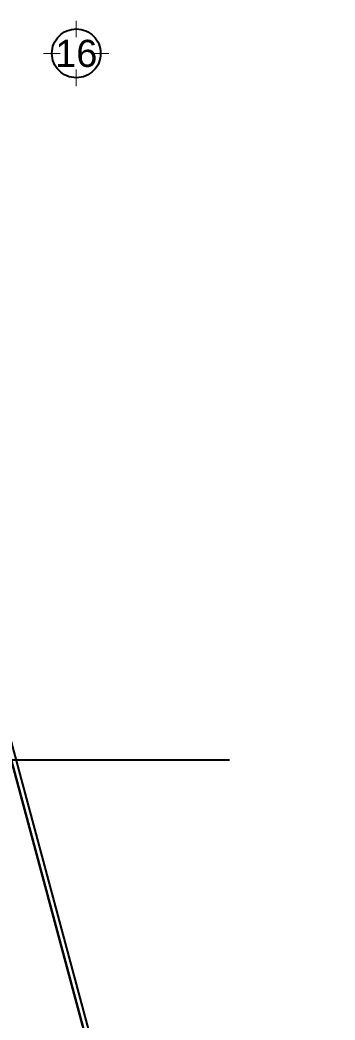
# Model space of a CAD drawing. Header units: millimetres. Extents: x 1263 to 3002, y 1308 to 2683.
# Drawn here: x 1422.57 to 1437.14, y 1397.86 to 1444.08 of the extents above; entities that cross this region are included whole.
import ezdxf
from ezdxf.enums import TextEntityAlignment as Align

# ---------------------------------------------------------------- set-up
doc = ezdxf.new("R2010")
doc.units = ezdxf.units.MM
doc.linetypes.add('DASHDOT', pattern=[25.4, 12.7, -6.35, 0, -6.35])
for name, color, linetype in [('1- muro de carga', 5, 'Continuous'), ('ejes', 140, 'DASHDOT'), ('MARCO', 254, 'Continuous')]:
    doc.layers.add(name, color=color, linetype=linetype)
doc.styles.add('ALA', font='arial.ttf')
doc.styles.get("Standard").update_dxf_attribs({"font": 'arial.ttf'})

# ---------------------------------------------------------------- blocks, each defined once
blk = doc.blocks.new('ejeh')
at = {"layer": 'ejes', "const_width": 0.02}
for points in [[(0, 1.348), (0, 1)], [(-0.326, 0.674), (-0.674, 0.674)], [(0.326, 0.674), (0.674, 0.674)], [(0, 0), (0, 0.348)]]:
    blk.add_lwpolyline(points, dxfattribs=at)
blk.add_lwpolyline([(0, 0.174, -2.414214), (0.5, 0.674, 1)], format="xyb", dxfattribs=at)
at = {"layer": 'ejes'}
blk.add_circle((0, 0.674), 0.5, dxfattribs=at)
blk.add_attdef('X', text='', height=0.556, dxfattribs=at).set_placement((0, 0.674), align=Align.MIDDLE_CENTER)
blk = doc.blocks.new('malla1x1')
at = {"color": 1, "linetype": 'Continuous', "ltscale": 0.01}
blk.add_lwpolyline([(80.173, 79.605), (0, 79.605), (0, 0), (101.556, 0)], close=True, dxfattribs=at)
blk = doc.blocks.new('planta conjunto')
at = {"layer": '1- muro de carga', "lineweight": 25}
blk.add_lwpolyline([(0, 0), (0, 80), (141.082, 80), (162.567, 0)], close=True, dxfattribs=at)
blk.add_lwpolyline([(6.09, 0.197), (0.197, 0.197), (0.197, 79.803), (140.923, 79.803), (162.306, 0.197), (7.291, 0.197)], dxfattribs=at)
at = {"layer": 'ejes'}
blk.add_line((-8.01, 54.992), (162.449, 54.992), dxfattribs=at)
blk.add_blockref('malla1x1', (60.75, 0.197))
at = {"layer": 'MARCO'}
ref = blk.add_blockref('ejeh', (150.602, 86.124), dxfattribs=dict(at, xscale=2.254873559710263, yscale=2.254873559710263, zscale=2.254873559710263))
ref.add_attrib('X', '16', dxfattribs={"layer": 'ejes', "height": 1.2537, "style": 'ALA'}).set_placement((150.602, 87.644), align=Align.MIDDLE_CENTER)

msp = doc.modelspace()

# ---------------------------------------------------------------- linework, layer by layer
at = {"layer": '1- muro de carga', "lineweight": 25}
msp.add_lwpolyline([(1274.5697, 1354.89372), (1274.5697, 1434.89372), (1415.65193, 1434.89372), (1437.13692, 1354.89372)], close=True, dxfattribs=at)
msp.add_lwpolyline([(1280.65975, 1355.0912), (1274.76717, 1355.0912), (1274.76717, 1434.69625), (1415.49241, 1434.69625), (1436.87568, 1355.0912), (1281.8604, 1355.0912)], dxfattribs=at)

# ---------------------------------------------------------------- block references
msp.add_blockref('planta conjunto', (1274.5697, 1354.89372))

doc.saveas('drawing.dxf')
